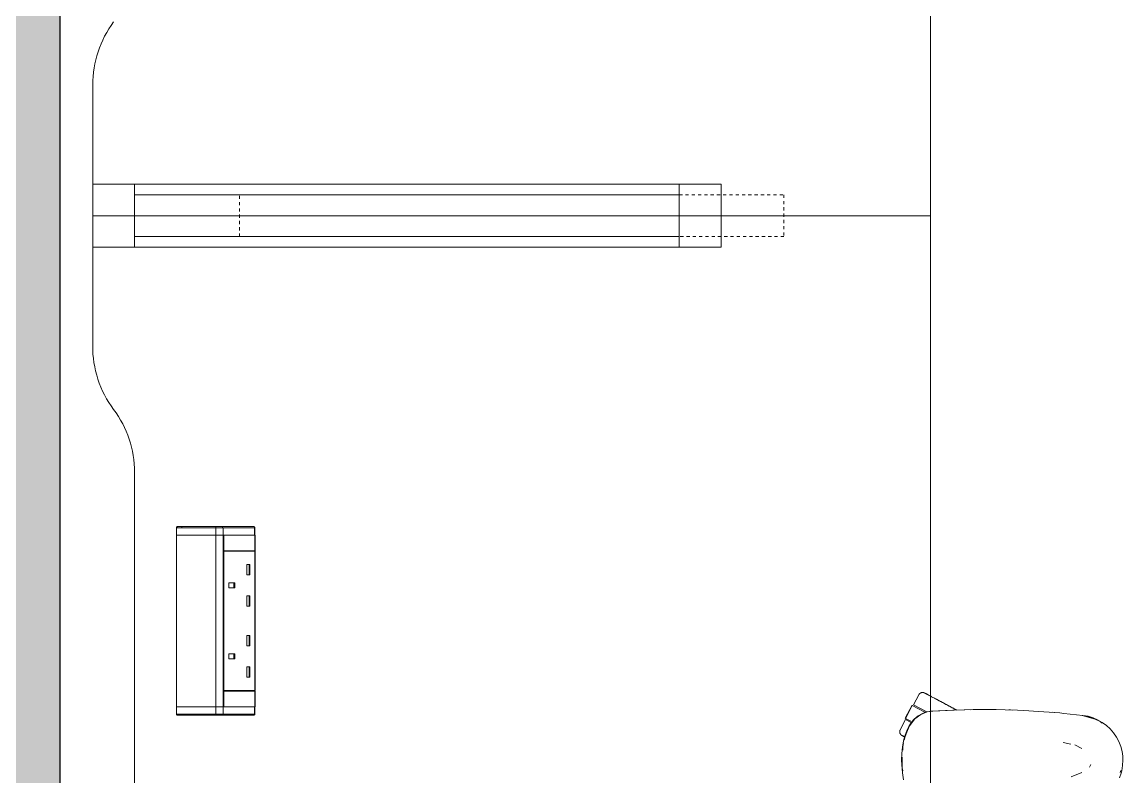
# Model space of a CAD drawing. Header units: millimetres. Extents: x 155927 to 317870, y -36033 to 97293.
# Drawn here: x 210704 to 211756, y 17887 to 18608 of the extents above; entities that cross this region are included whole.
import ezdxf

# ---------------------------------------------------------------- set-up
doc = ezdxf.new("R2010")
doc.units = ezdxf.units.MM
doc.header["$MEASUREMENT"] = 0
doc.linetypes.add('Dash', pattern=[6, 3, -3])
for name, color, linetype, lineweight in [('A-WALL', 7, 'CONTINUOUS', 9), ('A-WALL-PATT', 7, 'CONTINUOUS', 9), ('G-IMPT', 8, 'CONTINUOUS', 9), ('I-FURN', 8, 'CONTINUOUS', 9), ('I-FURN-HDLN', 8, 'Dash', 9)]:
    doc.layers.add(name, color=color, linetype=linetype, lineweight=lineweight)

msp = doc.modelspace()

# ---------------------------------------------------------------- hatches: boundary and pattern name
at = {"layer": 'A-WALL-PATT'}
msp.add_hatch(color=256, dxfattribs=at).paths.add_polyline_path([(210618.8, 15107.6), (210740.8, 15107.6), (210740.8, 20716.3), (210735.8, 20716.3), (210735.8, 22275.7), (210740.8, 22275.7), (210740.8, 22377.3), (210735.8, 22377.3), (210735.8, 23936.7), (210740.8, 23936.7), (210740.8, 26907.6), (210618.8, 26907.6), (210618.8, 24146), (210673, 24146), (210673, 22014.6), (210618.8, 22014.6), (210618.8, 20817), (210673, 20817), (210673, 18685.6), (210618.8, 18685.6), (210618.8, 17008.8), (210645.8, 17008.8), (210645.8, 15808.8), (210618.8, 15808.8), (210618.8, 15606.6)], flags=0)

# ---------------------------------------------------------------- linework, layer by layer
at = {"layer": 'A-WALL', "lineweight": 30}
msp.add_line((210740.8, 15707.6), (210740.8, 20077.6), dxfattribs=at)
at = {"layer": 'G-IMPT'}
for p, q in [((211560.1, 17945.3), (211556.4, 17942.3)), ((211562.5, 17946.6), (211556.9, 17942.5)), ((211563.5, 17947.3), (211560.1, 17945.3)), ((211568.7, 17949), (211562.5, 17946.6)), ((211563.5, 17947.3), (211567.2, 17948.7)), ((211568.5, 17949), (211567.2, 17948.7)), ((211568.5, 17949), (211570.9, 17949.5)), ((211568.7, 17949), (211571.9, 17949.5)), ((211572.6, 17949.7), (211570.9, 17949.5)), ((211593.1, 17950.8), (211572.6, 17949.7)), ((211594.4, 17950.8), (211572.6, 17949.7)), ((211572.6, 17949.7), (211574.2, 17949.9)), ((211594.4, 17950.8), (211574.2, 17949.9)), ((211614.5, 17951.3), (211593.1, 17950.8)), ((211604.7, 17951.1), (211593.1, 17950.8)), ((211593.1, 17950.8), (211594.4, 17950.8)), ((211614.5, 17951.3), (211594.4, 17950.8)), ((211634.7, 17951.3), (211604.7, 17951.1)), ((211614.5, 17951.3), (211604.7, 17951.1)), ((211604.7, 17951.1), (211623.9, 17951.3)), ((211612.5, 17951.3), (211610.3, 17951.2)), ((211614.5, 17951.3), (211612.5, 17951.3)), ((211634.7, 17951.3), (211614.5, 17951.3)), ((211634.7, 17951.3), (211623.9, 17951.3)), ((211634.7, 17951.3), (211643.1, 17951.1)), ((211654.9, 17950.7), (211643.1, 17951.1)), ((211648.1, 17950.9), (211646.6, 17951)), ((211650, 17950.8), (211648.1, 17950.9)), ((211654.9, 17950.7), (211660.9, 17950.4)), ((211675.1, 17949.6), (211660.9, 17950.4)), ((211680.2, 17949.3), (211675.1, 17949.6)), ((211680.2, 17949.3), (211695.2, 17948.1)), ((211688.3, 17948.7), (211690, 17948.5)), ((211695.2, 17948.1), (211699.3, 17947.7)), ((211699.3, 17947.7), (211717.3, 17945.8)), ((211716.8, 17945.8), (211729.2, 17942)), ((211716.8, 17945.8), (211720.1, 17944.9)), ((211717.3, 17945.8), (211722.3, 17944.9)), ((211725.7, 17943.8), (211717.3, 17945.7)), ((211729.2, 17942), (211720.1, 17944.9)), ((211727.2, 17943.4), (211722.3, 17944.9)), ((211551.1, 17935.2), (211549.1, 17931.1)), ((211551.7, 17935.7), (211549.8, 17931.3)), ((211551.1, 17935.2), (211553.7, 17939.2)), ((211556.9, 17942.5), (211551.7, 17935.7)), ((211553.7, 17939.2), (211556.4, 17942.3)), ((211725.7, 17943.8), (211733.8, 17940)), ((211731.4, 17941.6), (211727.2, 17943.4)), ((211731.4, 17941.6), (211735.9, 17939.1)), ((211735.9, 17938.4), (211733.8, 17940)), ((211739.9, 17936.1), (211735.9, 17939.1)), ((211739.9, 17936.1), (211743.4, 17933)), ((211547.5, 17926.8), (211546.1, 17921.3)), ((211547.5, 17925.6), (211546.8, 17922.2)), ((211547.5, 17925.6), (211549.8, 17931.3)), ((211547.5, 17926.8), (211549.1, 17931.1)), ((211746.7, 17929.1), (211743.4, 17933)), ((211749.5, 17925), (211746.7, 17929.1)), ((211749.5, 17925), (211751.7, 17920.8)), ((211545.1, 17915.3), (211544.5, 17909.2)), ((211545.1, 17915.3), (211546.1, 17921.3)), ((211545.5, 17915.7), (211545.3, 17912.5)), ((211546.2, 17919.4), (211545.5, 17915.7)), ((211698.6, 17919.8), (211706, 17918.3)), ((211716.4, 17914.2), (211709.6, 17917.5)), ((211751.7, 17920.8), (211753.6, 17916.1)), ((211754.8, 17911.2), (211753.6, 17916.1)), ((211544.3, 17902.9), (211544.5, 17909.2)), ((211544.4, 17898.4), (211544.3, 17902.9)), ((211544.9, 17906), (211544.7, 17902.9)), ((211544.9, 17895.7), (211544.7, 17902.9)), ((211754.8, 17911.2), (211755.5, 17906.7)), ((211755.6, 17902.9), (211755.3, 17897.8)), ((211755.6, 17902.9), (211755.5, 17906.7)), ((211544.4, 17898.4), (211545, 17891)), ((211544.9, 17895.7), (211545.3, 17892.9)), ((211724, 17896.8), (211723.7, 17896.4)), ((211725, 17899), (211724, 17896.8)), ((211753.1, 17891.2), (211753.7, 17893.2)), ((211754.5, 17892.9), (211753.9, 17890.7)), ((211755.3, 17897.8), (211754.5, 17892.9)), ((211546.1, 17884.3), (211545, 17891)), ((211706.1, 17887.1), (211716.5, 17891.3)), ((211752.2, 17886), (211753.9, 17890.7))]:
    msp.add_line(p, q, dxfattribs=at)
at = {"layer": 'I-FURN'}
for p, q in [((211571.9, 18422.9), (211571.9, 20022.9)), ((211571.9, 20022.9), (211571.9, 18422.9)), ((210771.9, 18547.9), (210771.9, 18422.9)), ((210771.9, 18422.9), (210771.9, 18547.9)), ((210811.9, 18452.9), (210771.9, 18452.9)), ((210771.9, 18452.9), (211371.9, 18452.9)), ((210771.9, 18392.9), (210771.9, 18452.9)), ((210771.9, 18392.9), (210771.9, 18452.9)), ((211331.9, 18452.9), (210811.9, 18452.9)), ((210811.9, 18392.9), (210811.9, 18452.9)), ((210811.9, 18442.9), (210811.9, 18452.9)), ((211371.9, 18452.9), (211331.9, 18452.9)), ((211331.9, 18442.9), (211331.9, 18452.9)), ((211331.9, 18392.9), (211331.9, 18452.9)), ((211371.9, 18392.9), (211371.9, 18452.9)), ((211371.9, 18452.9), (211371.9, 18392.9)), ((211331.9, 18442.9), (210811.9, 18442.9)), ((210811.9, 18442.9), (210811.9, 18402.9)), ((211331.9, 18402.9), (211331.9, 18442.9)), ((210771.9, 18422.9), (211571.9, 18422.9)), ((211571.9, 18422.9), (210771.9, 18422.9)), ((210771.9, 18422.9), (210771.9, 18299)), ((211571.9, 18422.9), (210771.9, 18422.9)), ((210771.9, 18422.9), (211571.9, 18422.9)), ((210771.9, 18299), (210771.9, 18422.9)), ((211571.9, 16822.9), (211571.9, 18422.9)), ((211571.9, 18422.9), (211571.9, 16822.9)), ((210811.9, 18392.9), (210811.9, 18402.9)), ((210811.9, 18402.9), (211331.9, 18402.9)), ((211331.9, 18392.9), (211331.9, 18402.9)), ((211371.9, 18392.9), (210771.9, 18392.9)), ((210771.9, 18392.9), (210811.9, 18392.9)), ((210811.9, 18392.9), (211331.9, 18392.9)), ((211331.9, 18392.9), (211371.9, 18392.9)), ((210811.9, 18177.9), (210811.9, 17067.9)), ((210811.9, 17067.9), (210811.9, 18177.9)), ((210851.9, 18118), (210851.9, 18125)), ((210889.3, 18125), (210851.9, 18125)), ((210851.9, 18125), (210851.9, 18118)), ((210856.9, 18126), (210852.9, 18126)), ((210852.9, 18126), (210889.9, 18126)), ((210856.9, 18126), (210856.9, 18125)), ((210895.4, 18126), (210856.9, 18126)), ((210896.3, 18125), (210889.3, 18125)), ((210889.3, 18125), (210889.3, 18118)), ((210889.9, 18126), (210895.4, 18126)), ((210895.4, 18126), (210925.7, 18126)), ((210895.4, 18126), (210925.7, 18126)), ((210926.5, 18125), (210896.3, 18125)), ((210896.3, 18125), (210896.3, 18118)), ((210926.4, 18125.8), (210926.4, 18125.8)), ((210926.7, 18125), (210926.5, 18125)), ((210926.5, 18125), (210926.5, 18118)), ((210926.7, 18125), (210926.7, 18118)), ((210926.7, 18125), (210926.7, 18118)), ((210926.7, 18118), (210926.7, 18125)), ((210889.3, 18118), (210851.9, 18118)), ((210851.9, 17954), (210851.9, 18117.9)), ((210851.9, 18117.9), (210851.9, 17954)), ((210851.9, 18117.9), (210889.3, 18117.9)), ((210896.3, 18118), (210889.3, 18118)), ((210889.3, 18117.9), (210889.3, 17954)), ((210889.3, 18117.9), (210896.3, 18117.9)), ((210926.5, 18118), (210896.3, 18118)), ((210896.3, 18117.9), (210896.3, 17954)), ((210896.9, 18117.9), (210896.3, 18117.9)), ((210896.9, 18103), (210896.9, 18117.9)), ((210897.1, 18118), (210897.1, 18103)), ((210926.9, 18118), (210897.1, 18118)), ((210926.7, 18118), (210926.5, 18118)), ((210926.7, 18117.9), (210926.7, 17954)), ((210926.9, 18103), (210926.9, 18118)), ((210896.9, 17969.5), (210896.9, 18102.5)), ((210897.1, 18103), (210926.9, 18103)), ((210897.1, 18102.5), (210897.1, 17969.5)), ((210926.9, 18102.5), (210897.1, 18102.5)), ((210926.5, 18102.5), (210926.5, 18103)), ((210926.9, 17969.5), (210926.9, 18102.5)), ((210921.9, 18089.9), (210919, 18089.9)), ((210919, 18089.9), (210919, 18079.9)), ((210921.2, 18089.9), (210921.2, 18079.9)), ((210921.9, 18089.9), (210921.9, 18079.9)), ((210901.8, 18067.4), (210901.8, 18072.4)), ((210901.8, 18072.4), (210907.6, 18072.4)), ((210906.8, 18072.4), (210906.8, 18067.4)), ((210907.6, 18072.4), (210907.6, 18067.4)), ((210921.9, 18079.9), (210919, 18079.9)), ((210907.6, 18067.4), (210901.8, 18067.4)), ((210921.9, 18059.9), (210919, 18059.9)), ((210919, 18059.9), (210919, 18049.9)), ((210921.9, 18049.9), (210919, 18049.9)), ((210921.2, 18059.9), (210921.2, 18049.9)), ((210921.9, 18059.9), (210921.9, 18049.9)), ((210921.9, 18022.1), (210919, 18022.1)), ((210919, 18022.1), (210919, 18012.1)), ((210921.2, 18022.1), (210921.2, 18012.1)), ((210921.9, 18022.1), (210921.9, 18012.1)), ((210921.9, 18012.1), (210919, 18012.1)), ((210907.6, 18004.6), (210901.8, 18004.6)), ((210901.8, 18004.6), (210901.8, 17999.6)), ((210907.6, 17999.6), (210901.8, 17999.6)), ((210906.8, 18004.6), (210906.8, 17999.6)), ((210907.6, 18004.6), (210907.6, 17999.6)), ((210921.9, 17992.1), (210919, 17992.1)), ((210919, 17992.1), (210919, 17982.1)), ((210921.2, 17992.1), (210921.2, 17982.1)), ((210921.9, 17992.1), (210921.9, 17982.1)), ((210921.9, 17982.1), (210919, 17982.1)), ((210896.9, 17954), (210896.9, 17969)), ((210926.9, 17969.5), (210897.1, 17969.5)), ((210897.1, 17969), (210897.1, 17954)), ((210926.9, 17969), (210897.1, 17969)), ((210926.5, 17969), (210926.5, 17969.5)), ((210926.9, 17954), (210926.9, 17969)), ((211560.8, 17965.6), (211560.9, 17965.8)), ((211560.9, 17965.8), (211561, 17965.9)), ((211561, 17965.9), (211561.1, 17966)), ((211561.1, 17966), (211561.2, 17966.2)), ((211561.2, 17966.2), (211561.3, 17966.3)), ((211561.3, 17966.3), (211561.4, 17966.4)), ((211561.4, 17966.4), (211561.5, 17966.5)), ((211561.5, 17966.5), (211561.6, 17966.6)), ((211561.6, 17966.6), (211561.8, 17966.7)), ((211561.8, 17966.7), (211561.9, 17966.8)), ((211561.9, 17966.8), (211562, 17966.9)), ((211562, 17966.9), (211562.2, 17967)), ((211562.2, 17967), (211562.3, 17967.1)), ((211562.3, 17967.1), (211562.4, 17967.2)), ((211562.4, 17967.2), (211562.6, 17967.2)), ((211562.6, 17967.2), (211562.7, 17967.3)), ((211562.7, 17967.3), (211562.9, 17967.4)), ((211562.9, 17967.4), (211563, 17967.4)), ((211563, 17967.4), (211563.2, 17967.5)), ((211563.2, 17967.5), (211563.3, 17967.5)), ((211563.3, 17967.5), (211563.5, 17967.5)), ((211563.5, 17967.5), (211563.7, 17967.6)), ((211563.7, 17967.6), (211563.8, 17967.6)), ((211563.8, 17967.6), (211564, 17967.6)), ((211564, 17967.6), (211564.1, 17967.6)), ((211564.1, 17967.6), (211564.3, 17967.6)), ((211564.3, 17967.6), (211564.5, 17967.6)), ((211564.5, 17967.6), (211564.6, 17967.6)), ((211564.6, 17967.6), (211564.8, 17967.6)), ((211564.8, 17967.6), (211564.9, 17967.6)), ((211564.9, 17967.6), (211565.1, 17967.5)), ((211565.1, 17967.5), (211565.3, 17967.5)), ((211565.3, 17967.5), (211565.4, 17967.5)), ((211565.4, 17967.5), (211565.6, 17967.4)), ((211565.6, 17967.4), (211565.7, 17967.4)), ((211565.7, 17967.4), (211565.9, 17967.3)), ((211565.9, 17967.3), (211566, 17967.2)), ((211566, 17967.2), (211566.2, 17967.2)), ((211566.2, 17967.2), (211566.2, 17967.2)), ((211566.2, 17967.2), (211566.2, 17967.1)), ((211566.2, 17967.1), (211566.2, 17967.2)), ((211566.2, 17967.2), (211566.2, 17967.2)), ((211566.2, 17967.1), (211566.3, 17967.1)), ((211566.3, 17967.1), (211566.2, 17967.1)), ((211566.3, 17967.1), (211566.4, 17967.1)), ((211566.4, 17967), (211566.3, 17967.1)), ((211566.4, 17967.1), (211566.5, 17967)), ((211566.6, 17966.9), (211566.4, 17967)), ((211566.5, 17967), (211566.7, 17966.9)), ((211566.8, 17966.8), (211566.6, 17966.9)), ((211566.7, 17966.9), (211566.9, 17966.8)), ((211567.1, 17966.7), (211566.8, 17966.8)), ((211566.9, 17966.8), (211567.2, 17966.6)), ((211567.3, 17966.6), (211567.1, 17966.7)), ((211567.2, 17966.6), (211567.5, 17966.5)), ((211567.6, 17966.4), (211567.3, 17966.6)), ((211567.5, 17966.5), (211567.8, 17966.3)), ((211568, 17966.2), (211567.6, 17966.4)), ((211567.8, 17966.3), (211568.2, 17966.1)), ((211568.4, 17966), (211568, 17966.2)), ((211568.2, 17966.1), (211568.6, 17965.9)), ((211568.8, 17965.8), (211568.4, 17966)), ((211568.6, 17965.9), (211569, 17965.6)), ((211569.3, 17965.5), (211568.8, 17965.8)), ((211554.3, 17955.4), (211547.7, 17943)), ((211547.9, 17942.9), (211554.5, 17955.3)), ((211554.5, 17955.3), (211567, 17948.6)), ((211560.7, 17965.5), (211555.6, 17955.8)), ((211568.3, 17949.1), (211555.6, 17955.8)), ((211560.7, 17965.5), (211560.8, 17965.6)), ((211569, 17965.6), (211569.5, 17965.4)), ((211569.8, 17965.2), (211569.3, 17965.5)), ((211569.5, 17965.4), (211570, 17965.1)), ((211570.3, 17965), (211569.8, 17965.2)), ((211570, 17965.1), (211570.6, 17964.8)), ((211570.9, 17964.7), (211570.3, 17965)), ((211570.6, 17964.8), (211571.2, 17964.5)), ((211571.5, 17964.3), (211570.9, 17964.7)), ((211572.1, 17964), (211571.5, 17964.3)), ((211572.8, 17963.6), (211572.1, 17964)), ((211573.5, 17963.3), (211572.8, 17963.6)), ((211574.2, 17962.9), (211573.5, 17963.3)), ((211575, 17962.5), (211574.2, 17962.9)), ((211575.7, 17962.1), (211575, 17962.5)), ((211576.5, 17961.7), (211575.7, 17962.1)), ((211577.4, 17961.2), (211576.5, 17961.7)), ((211576.9, 17961.5), (211577.8, 17961)), ((211578.2, 17960.8), (211577.4, 17961.2)), ((211577.8, 17961), (211578.6, 17960.6)), ((211579.1, 17960.3), (211578.2, 17960.8)), ((211578.6, 17960.6), (211579.5, 17960.1)), ((211580, 17959.8), (211579.1, 17960.3)), ((211579.5, 17960.1), (211580.4, 17959.6)), ((211580.9, 17959.4), (211580, 17959.8)), ((211580.4, 17959.6), (211581.3, 17959.1)), ((211581.8, 17958.9), (211580.9, 17959.4)), ((211581.3, 17959.1), (211582.2, 17958.6)), ((211582.7, 17958.4), (211581.8, 17958.9)), ((211582.2, 17958.6), (211583.2, 17958.1)), ((211583.7, 17957.9), (211582.7, 17958.4)), ((211583.2, 17958.1), (211584.1, 17957.6)), ((211584.6, 17957.3), (211583.7, 17957.9)), ((211584.1, 17957.6), (211585.1, 17957.1)), ((211585.6, 17956.8), (211584.6, 17957.3)), ((211585.1, 17957.1), (211586.1, 17956.6)), ((211586.6, 17956.3), (211585.6, 17956.8)), ((211586.1, 17956.6), (211587.1, 17956.1)), ((211587.6, 17955.8), (211586.6, 17956.3)), ((211587.1, 17956.1), (211588.1, 17955.5)), ((211588.6, 17955.2), (211587.6, 17955.8)), ((211588.1, 17955.5), (211589.1, 17955)), ((211589.6, 17954.7), (211588.6, 17955.2)), ((210889.3, 17954), (210851.9, 17954)), ((210851.9, 17946.9), (210851.9, 17953.9)), ((210851.9, 17946.9), (210851.9, 17953.9)), ((210851.9, 17953.9), (210889.3, 17953.9)), ((210851.9, 17946.9), (210889.3, 17946.9)), ((210852.9, 17945.9), (210852.9, 17945.9)), ((210889.9, 17945.9), (210852.9, 17945.9)), ((210852.9, 17945.9), (210856.9, 17945.9)), ((210856.9, 17946.9), (210856.9, 17945.9)), ((210856.9, 17945.9), (210895.4, 17945.9)), ((210896.3, 17954), (210889.3, 17954)), ((210889.3, 17946.9), (210889.3, 17953.9)), ((210889.3, 17953.9), (210896.3, 17953.9)), ((210889.3, 17946.9), (210896.3, 17946.9)), ((210895.4, 17945.9), (210889.9, 17945.9)), ((210897.1, 17954), (210894.6, 17954)), ((210925.7, 17945.9), (210895.4, 17945.9)), ((210925.7, 17945.9), (210895.4, 17945.9)), ((210896.3, 17954), (210896.9, 17954)), ((210896.3, 17946.9), (210896.3, 17953.9)), ((210896.3, 17953.9), (210926.5, 17953.9)), ((210896.3, 17946.9), (210926.5, 17946.9)), ((210897.1, 17954), (210926.9, 17954)), ((210926.3, 17946.1), (210926.4, 17946.2)), ((210926.5, 17946.9), (210926.5, 17953.9)), ((210926.5, 17953.9), (210926.7, 17953.9)), ((210926.5, 17946.9), (210926.7, 17946.9)), ((210926.7, 17953.9), (210926.7, 17946.9)), ((210926.7, 17953.9), (210926.7, 17946.9)), ((210926.7, 17953.9), (210926.7, 17946.9)), ((211589.1, 17955), (211590.1, 17954.5)), ((211590.6, 17954.2), (211589.6, 17954.7)), ((211590.1, 17954.5), (211591.1, 17953.9)), ((211591.6, 17953.6), (211590.6, 17954.2)), ((211591.1, 17953.9), (211592.1, 17953.4)), ((211592.6, 17953.1), (211591.6, 17953.6)), ((211592.1, 17953.4), (211593.1, 17952.9)), ((211593.6, 17952.6), (211592.6, 17953.1)), ((211593.1, 17952.9), (211594.1, 17952.3)), ((211594.6, 17952), (211593.6, 17952.6)), ((211594.1, 17952.3), (211595.1, 17951.8)), ((211595.6, 17951.5), (211594.6, 17952)), ((211595.1, 17951.8), (211596.1, 17951.3)), ((211596.6, 17951), (211595.6, 17951.5)), ((211596.1, 17951.3), (211597, 17950.8)), ((211548.1, 17941.7), (211542.9, 17932)), ((211553.2, 17940.1), (211547.9, 17942.9)), ((211553.3, 17938.9), (211548.1, 17941.7)), ((211542.5, 17930.9), (211542.6, 17931)), ((211542.5, 17930.7), (211542.5, 17930.9)), ((211542.5, 17930.6), (211542.5, 17930.7)), ((211542.5, 17930.4), (211542.5, 17930.6)), ((211542.5, 17930.3), (211542.5, 17930.4)), ((211542.5, 17930.1), (211542.5, 17930.3)), ((211542.5, 17929.9), (211542.5, 17930.1)), ((211542.5, 17929.8), (211542.5, 17929.9)), ((211542.5, 17929.6), (211542.5, 17929.8)), ((211542.5, 17929.4), (211542.5, 17929.6)), ((211542.5, 17929.3), (211542.5, 17929.4)), ((211542.6, 17929.1), (211542.5, 17929.3)), ((211542.6, 17931.2), (211542.7, 17931.4)), ((211542.6, 17931), (211542.6, 17931.2)), ((211542.6, 17929), (211542.6, 17929.1)), ((211542.7, 17928.8), (211542.6, 17929)), ((211542.7, 17931.5), (211542.8, 17931.7)), ((211542.7, 17931.4), (211542.7, 17931.5)), ((211542.7, 17928.7), (211542.7, 17928.8)), ((211542.8, 17928.5), (211542.7, 17928.7)), ((211542.8, 17931.8), (211542.9, 17932)), ((211542.8, 17931.7), (211542.8, 17931.8)), ((211542.8, 17928.4), (211542.8, 17928.5)), ((211542.9, 17928.2), (211542.8, 17928.4)), ((211542.9, 17932), (211542.9, 17932)), ((211543, 17928.1), (211542.9, 17928.2)), ((211543.1, 17928), (211543, 17928.1)), ((211543.2, 17927.8), (211543.1, 17928)), ((211543.3, 17927.7), (211543.2, 17927.8)), ((211543.4, 17927.6), (211543.3, 17927.7)), ((211543.5, 17927.4), (211543.4, 17927.6)), ((211543.6, 17927.3), (211543.5, 17927.4)), ((211543.7, 17927.2), (211543.6, 17927.3)), ((211543.8, 17927.1), (211543.7, 17927.2)), ((211543.9, 17927), (211543.8, 17927.1)), ((211544.1, 17926.9), (211543.9, 17927)), ((211544.2, 17926.8), (211544.1, 17926.9)), ((211544.3, 17926.7), (211544.2, 17926.8)), ((211544.5, 17926.6), (211544.3, 17926.7)), ((211544.6, 17926.5), (211544.5, 17926.6)), ((211544.7, 17926.5), (211544.6, 17926.5)), ((211544.6, 17926.5), (211544.6, 17926.5)), ((211544.6, 17926.5), (211544.6, 17926.5)), ((211544.6, 17926.5), (211544.6, 17926.5)), ((211544.6, 17926.5), (211544.7, 17926.5)), ((211544.9, 17926.4), (211544.7, 17926.5)), ((211544.7, 17926.5), (211544.8, 17926.4)), ((211544.8, 17926.4), (211544.9, 17926.4)), ((211545, 17926.3), (211544.9, 17926.4)), ((211544.9, 17926.4), (211545.1, 17926.3)), ((211545.2, 17926.2), (211545, 17926.3)), ((211545.1, 17926.3), (211545.3, 17926.2)), ((211545.5, 17926.1), (211545.2, 17926.2)), ((211545.3, 17926.2), (211545.6, 17926)), ((211545.7, 17925.9), (211545.5, 17926.1)), ((211545.6, 17926), (211545.9, 17925.9)), ((211546.1, 17925.8), (211545.7, 17925.9)), ((211545.9, 17925.9), (211546.2, 17925.7)), ((211546.4, 17925.6), (211546.1, 17925.8)), ((211546.2, 17925.7), (211546.6, 17925.5)), ((211546.8, 17925.4), (211546.4, 17925.6)), ((211546.6, 17925.5), (211547, 17925.3)), ((211547.2, 17925.1), (211546.8, 17925.4)), ((211547, 17925.3), (211547.1, 17925.2))]:
    msp.add_line(p, q, dxfattribs=at)
at = {"layer": 'I-FURN', "flags": 128}
for points in [[(210852.9, 18126), (210852.8, 18126), (210852.8, 18126), (210852.8, 18126), (210852.7, 18126), (210852.7, 18126), (210852.6, 18126), (210852.6, 18126), (210852.6, 18126), (210852.5, 18126), (210852.5, 18126), (210852.4, 18125.9), (210852.4, 18125.9), (210852.4, 18125.9), (210852.3, 18125.9), (210852.3, 18125.9), (210852.3, 18125.8), (210852.2, 18125.8), (210852.2, 18125.8), (210852.2, 18125.8), (210852.2, 18125.7), (210852.1, 18125.7), (210852.1, 18125.7), (210852.1, 18125.6), (210852.1, 18125.6), (210852, 18125.6), (210852, 18125.5), (210852, 18125.5), (210852, 18125.5), (210852, 18125.4), (210851.9, 18125.4), (210851.9, 18125.4), (210851.9, 18125.3), (210851.9, 18125.3), (210851.9, 18125.2), (210851.9, 18125.2), (210851.9, 18125.2), (210851.9, 18125.1), (210851.9, 18125.1), (210851.9, 18125.1), (210851.9, 18125)], [(210856.9, 18126), (210856.7, 18126), (210856.6, 18126), (210856.4, 18126), (210856.2, 18126), (210856.1, 18126), (210855.9, 18126), (210855.8, 18126), (210855.6, 18126), (210855.5, 18126), (210855.3, 18126), (210855.2, 18126), (210855, 18126), (210854.9, 18126), (210854.7, 18126), (210854.6, 18126), (210854.5, 18126), (210854.4, 18126), (210854.2, 18126), (210854.1, 18126), (210854, 18126), (210853.9, 18126), (210853.8, 18126), (210853.7, 18126), (210853.6, 18126), (210853.5, 18126), (210853.4, 18126), (210853.3, 18126), (210853.3, 18126), (210853.2, 18126), (210853.1, 18126), (210853.1, 18126), (210853, 18126), (210853, 18126), (210853, 18126), (210852.9, 18126), (210852.9, 18126), (210852.9, 18126), (210852.9, 18126), (210852.9, 18126)], [(210852.9, 18126), (210852.9, 18126), (210852.9, 18126)], [(210852.9, 18126), (210853.2, 18126), (210853.6, 18126), (210854.1, 18126), (210854.8, 18126), (210855.6, 18126), (210856.6, 18126), (210857.6, 18126), (210858.9, 18126), (210860.2, 18126), (210861.7, 18126), (210863.2, 18126), (210864.9, 18126), (210866.8, 18126), (210868.7, 18126), (210870.7, 18126), (210872.9, 18126), (210875.1, 18126), (210877.5, 18126), (210880, 18126), (210882.5, 18126), (210885.1, 18126), (210887.9, 18126), (210889.9, 18126)], [(210889.9, 18126), (210890, 18126), (210890.2, 18126), (210890.3, 18126), (210890.5, 18126), (210890.6, 18126), (210890.8, 18126), (210890.9, 18126), (210891.1, 18126), (210891.2, 18126), (210891.4, 18126), (210891.5, 18126), (210891.7, 18126), (210891.8, 18126), (210892, 18126), (210892.2, 18126), (210892.3, 18126), (210892.5, 18126), (210892.6, 18126), (210892.8, 18126), (210893, 18126), (210893.1, 18126), (210893.3, 18126), (210893.4, 18126), (210893.6, 18126), (210893.7, 18126), (210893.9, 18126), (210894, 18126), (210894.1, 18126), (210894.3, 18126), (210894.4, 18126), (210894.5, 18126), (210894.7, 18126), (210894.8, 18126), (210894.9, 18126), (210895, 18126), (210895.1, 18126), (210895.2, 18126), (210895.3, 18126), (210895.4, 18126)], [(210926.7, 18125), (210926.7, 18125.1), (210926.7, 18125.1), (210926.7, 18125.2), (210926.7, 18125.2), (210926.7, 18125.2), (210926.7, 18125.3), (210926.7, 18125.3), (210926.7, 18125.4), (210926.7, 18125.4), (210926.6, 18125.4), (210926.6, 18125.5), (210926.6, 18125.5), (210926.6, 18125.5)], [(210851.9, 17946.9), (210851.9, 17946.9), (210851.9, 17946.8), (210851.9, 17946.8), (210851.9, 17946.8), (210851.9, 17946.7), (210851.9, 17946.7), (210851.9, 17946.6), (210851.9, 17946.6), (210851.9, 17946.6), (210851.9, 17946.5), (210852, 17946.5), (210852, 17946.5), (210852, 17946.4), (210852, 17946.4), (210852, 17946.4), (210852.1, 17946.3), (210852.1, 17946.3), (210852.1, 17946.3), (210852.1, 17946.2), (210852.2, 17946.2), (210852.2, 17946.2), (210852.2, 17946.1), (210852.3, 17946.1), (210852.3, 17946.1), (210852.3, 17946.1), (210852.4, 17946.1), (210852.4, 17946), (210852.4, 17946), (210852.5, 17946), (210852.5, 17946), (210852.5, 17946), (210852.6, 17946), (210852.6, 17945.9), (210852.7, 17945.9), (210852.7, 17945.9), (210852.7, 17945.9), (210852.8, 17945.9), (210852.8, 17945.9), (210852.9, 17945.9), (210852.9, 17945.9)], [(210889.9, 17945.9), (210887.1, 17945.9), (210884.4, 17945.9), (210881.8, 17945.9), (210879.3, 17945.9), (210876.9, 17945.9), (210874.5, 17945.9), (210872.3, 17945.9), (210870.2, 17945.9), (210868.2, 17945.9), (210866.3, 17945.9), (210864.5, 17945.9), (210862.8, 17945.9), (210861.2, 17945.9), (210859.8, 17945.9), (210858.5, 17945.9), (210857.3, 17945.9), (210856.3, 17945.9), (210855.4, 17945.9), (210854.6, 17945.9), (210854, 17945.9), (210853.4, 17945.9), (210853.1, 17945.9), (210852.9, 17945.9)], [(210852.9, 17945.9), (210852.9, 17945.9), (210852.9, 17945.9), (210852.9, 17945.9), (210852.9, 17945.9), (210852.9, 17945.9), (210853, 17945.9), (210853, 17945.9), (210853.1, 17945.9), (210853.1, 17945.9), (210853.2, 17945.9), (210853.3, 17945.9), (210853.3, 17945.9), (210853.4, 17945.9), (210853.5, 17945.9), (210853.6, 17945.9), (210853.7, 17945.9), (210853.8, 17945.9), (210853.9, 17945.9), (210854, 17945.9), (210854.1, 17945.9), (210854.2, 17945.9), (210854.3, 17945.9), (210854.4, 17945.9), (210854.6, 17945.9), (210854.7, 17945.9), (210854.8, 17945.9), (210855, 17945.9), (210855.1, 17945.9), (210855.3, 17945.9), (210855.4, 17945.9), (210855.6, 17945.9), (210855.7, 17945.9), (210855.9, 17945.9), (210856, 17945.9), (210856.2, 17945.9), (210856.3, 17945.9), (210856.5, 17945.9), (210856.7, 17945.9), (210856.8, 17945.9), (210856.9, 17945.9)], [(210895.4, 17945.9), (210895.3, 17945.9), (210895.2, 17945.9), (210895.1, 17945.9), (210895, 17945.9), (210894.9, 17945.9), (210894.8, 17945.9), (210894.7, 17945.9), (210894.5, 17945.9), (210894.4, 17945.9), (210894.3, 17945.9), (210894.1, 17945.9), (210894, 17945.9), (210893.9, 17945.9), (210893.7, 17945.9), (210893.6, 17945.9), (210893.4, 17945.9), (210893.3, 17945.9), (210893.1, 17945.9), (210893, 17945.9), (210892.8, 17945.9), (210892.6, 17945.9), (210892.5, 17945.9), (210892.3, 17945.9), (210892.2, 17945.9), (210892, 17945.9), (210891.8, 17945.9), (210891.7, 17945.9), (210891.5, 17945.9), (210891.4, 17945.9), (210891.2, 17945.9), (210891.1, 17945.9), (210890.9, 17945.9), (210890.8, 17945.9), (210890.6, 17945.9), (210890.5, 17945.9), (210890.3, 17945.9), (210890.2, 17945.9), (210890, 17945.9), (210889.9, 17945.9)], [(210926.6, 17946.4), (210926.6, 17946.4), (210926.6, 17946.5), (210926.6, 17946.5), (210926.6, 17946.6), (210926.7, 17946.6), (210926.7, 17946.6), (210926.7, 17946.7), (210926.7, 17946.7), (210926.7, 17946.7), (210926.7, 17946.8), (210926.7, 17946.8), (210926.7, 17946.9), (210926.7, 17946.9), (210926.7, 17946.9)]]:
    msp.add_lwpolyline(points, dxfattribs=at)
at = {"layer": 'I-FURN'}
for centre, radius, start, end in [((210871.9, 18547.9), 100, 143.1301, 180), ((210871.9, 18547.9), 100, 143.1301, 180), ((210871.9, 18297.9), 100, 179.3744, 216.8699), ((210871.9, 18297.9), 100, 179.3744, 216.8699), ((210711.9, 18177.9), 100, 0, 36.8699), ((210711.9, 18177.9), 100, 0, 36.8699), ((210925.7, 18125), 1, 74.6478, 90), ((210925.7, 17946.9), 1, 270, 285.3522)]:
    msp.add_arc(centre, radius, start, end, dxfattribs=at)
at = {"layer": 'I-FURN', "extrusion": (0, 0, -1)}
for centre, major_axis, ratio, start_param, end_param in [((210852.9, 18125), (0, -1), 0.998113, 1.570796, 3.141593), ((210889.9, 18125), (0, -1), 0.56467, 1.570796, 3.141593), ((210895.4, 18125), (0, -1), 0.819152, 3.141593, 4.712389), ((210925.7, 18125), (0, 1), 0.819152, 0, 1.570796), ((210852.9, 17946.9), (0, -1), 0.998113, 0, 1.570796), ((210889.9, 17946.9), (0, -1), 0.56467, 0, 1.570796), ((210895.4, 17946.9), (0, -1), 0.819152, 4.712389, 6.283185), ((210925.7, 17946.9), (0, -1), 0.819152, 4.712389, 6.283185)]:
    msp.add_ellipse(centre, major_axis=major_axis, ratio=ratio, start_param=start_param, end_param=end_param, dxfattribs=at)
at = {"layer": 'I-FURN-HDLN'}
for p, q in [((210911.9, 18442.9), (211431.9, 18442.9)), ((210911.9, 18402.9), (210911.9, 18442.9)), ((211431.9, 18442.9), (211431.9, 18402.9)), ((211431.9, 18402.9), (210911.9, 18402.9))]:
    msp.add_line(p, q, dxfattribs=at)

doc.saveas('drawing.dxf')
